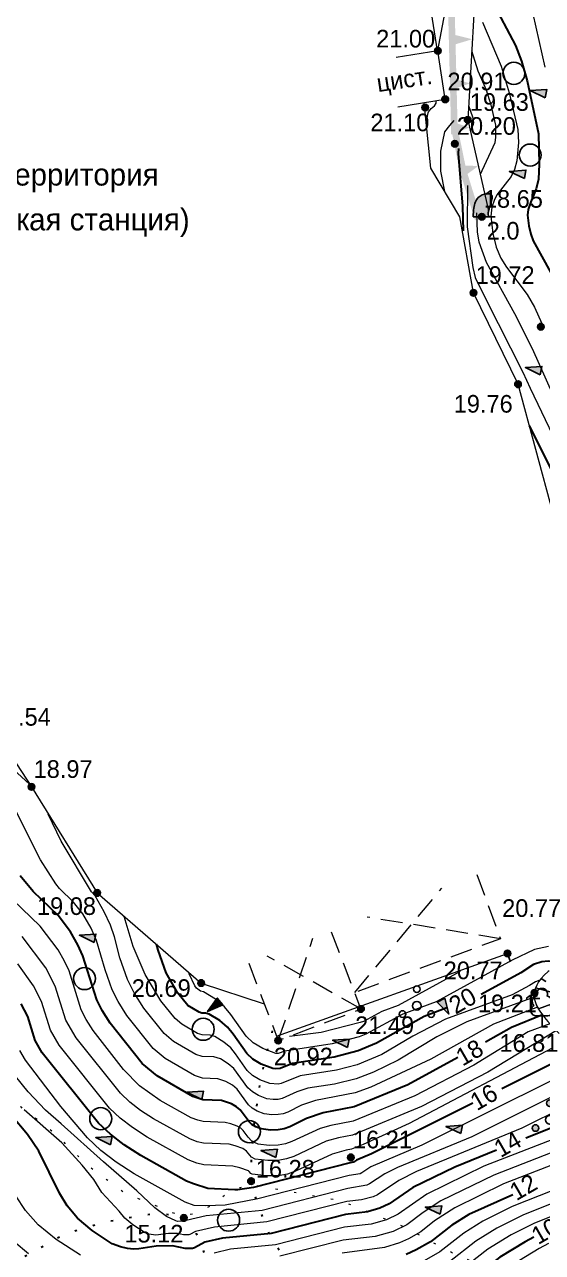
# Model space of a CAD drawing. Header units: feet. Extents: x 4395049 to 4395355, y 4911947 to 4912105.
# Drawn here: x 4395260.5 to 4395284, y 4911977.9 to 4912033.6 of the extents above; entities that cross this region are included whole.
import ezdxf
from ezdxf.enums import TextEntityAlignment as Align

# ---------------------------------------------------------------- set-up
doc = ezdxf.new("R2010")
doc.units = ezdxf.units.FT
doc.header["$MEASUREMENT"] = 0
for name, pattern in [('500_280_2_2_1', [1, 1, 0]), ('500_84_2_1', [1, 1, 0]), ('g5_02x1', [1.5, 1, -0.5]), ('g5_366', [0.85, 0.1, -0.75])]:
    doc.linetypes.add(name, pattern=pattern)
doc.layers.get('0').update_dxf_attribs({"color": 10, "linetype": 'CONTINUOUS', "lineweight": 0})
for name, color, linetype in [('06_Инженерно-технические сооружения', 7, 'CONTINUOUS'), ('10_Границы покрытий и угодий', 7, 'CONTINUOUS'), ('12_Рельеф', 7, 'CONTINUOUS'), ('13_Растительность', 7, 'CONTINUOUS'), ('14_Ограждения', 7, 'CONTINUOUS'), ('19_Горизонтали', 7, 'CONTINUOUS'), ('61_Отметки высоты поверхности', 7, 'CONTINUOUS')]:
    doc.layers.add(name, color=color, linetype=linetype)
doc.styles.add('LIKE11', font='bm431.shx')
doc.styles.add('LIKE17', font='d431.shx')
doc.styles.add('LIKE36', font='pragmai.shx')
doc.linetypes.add('g5_474_1a', pattern='A,1,-0.25,[28,GUGK_2005.shx,S=1,R=0,X=0,Y=0],-0.25,1', length=2.5)
doc.linetypes.add('g5_476_3', pattern='A,1.25,[30,GUGK_2005.shx,S=1,R=0,X=0,Y=0],2.5,[30,GUGK_2005.shx,S=1,R=180,X=0,Y=0],1.25', length=5)

# ---------------------------------------------------------------- blocks, each defined once
blk = doc.blocks.new('g5_475a')
at = {"color": 0}
blk.add_lwpolyline([(0, 0), (0, 0.4)], dxfattribs=at)
blk = doc.blocks.new('g5_394')
at = {"color": 92}
for centre, radius in [((0, 0.75), 0.15), ((0, 0), 0.2), ((-0.65, -0.375), 0.15), ((0.65, -0.375), 0.15)]:
    blk.add_circle(centre, radius, dxfattribs=at)
blk = doc.blocks.new('g5_388_1')
at = {"color": 92}
blk.add_lwpolyline([(0, 0.497), (0.257, 0.497, 0.798042), (0.365, 0.973, 0.636328), (0.231, 1.405, 0.533064), (0, 1.75, 0.533064), (-0.231, 1.405, 0.636328), (-0.365, 0.973, 0.798042), (-0.257, 0.497)], format="xyb", dxfattribs=at)
for points in [[(0, 0.497), (-0.257, 0.497)], [(0.25, 0), (0, 0), (0, 0.497)]]:
    blk.add_lwpolyline(points, dxfattribs=at)
blk = doc.blocks.new('g5_395_1')
h = blk.add_hatch(color=92)
h.paths.add_polyline_path([(0.15, 0.75, 1), (-0.15, 0.75, 1)])
h.paths.add_polyline_path([(-0.8, -0.375, 1), (-0.5, -0.375, 1)])
h.paths.add_polyline_path([(0.8, -0.375, 1), (0.5, -0.375, 1)])
at = {"color": 92}
for centre, radius in [((0, 0.75), 0.15), ((0, 0), 0.2), ((-0.65, -0.375), 0.15), ((0.65, -0.375), 0.15)]:
    blk.add_circle(centre, radius, dxfattribs=at)
blk = doc.blocks.new('g5_346')
blk.add_hatch(color=0).paths.add_polyline_path([(-0.375, 0), (-0.369, 0.104), (-0.361, 0.21), (-0.353, 0.299), (-0.341, 0.389), (-0.328, 0.465), (-0.313, 0.536), (-0.295, 0.599), (-0.276, 0.655), (-0.253, 0.71), (-0.224, 0.764), (-0.188, 0.818), (-0.144, 0.87), (-0.104, 0.907), (-0.06, 0.94), (-0.01, 0.971), (0.039, 0.993), (0.092, 1.013), (0.153, 1.029), (0.218, 1.041), (0.265, 1.046), (0.312, 1.046), (0.366, 1.041), (0.408, 1.029), (0.443, 1.011), (0.469, 0.986), (0.478, 0.971), (0.49, 0.941), (0.495, 0.904), (0.496, 0.872), (0.492, 0.833), (0.482, 0.774), (0.466, 0.712), (0.449, 0.654), (0.432, 0.601), (0.417, 0.553), (0.396, 0.489), (0.372, 0.417), (0.356, 0.362), (0.343, 0.318), (0.331, 0.269), (0.321, 0.221), (0.316, 0.188), (0.313, 0.153), (0.312, 0.121), (0.314, 0.093), (0.32, 0.067), (0.328, 0.047), (0.338, 0.029), (0.352, 0.015), (0.368, 0.004), (0.375, 0)])
at = {"color": 0}
for points in [[(-0.375, 0), (-0.369, 0.104), (-0.361, 0.21), (-0.353, 0.299), (-0.341, 0.389), (-0.328, 0.465), (-0.313, 0.536), (-0.295, 0.599), (-0.276, 0.655), (-0.253, 0.71), (-0.224, 0.764), (-0.188, 0.818), (-0.144, 0.87), (-0.104, 0.907), (-0.06, 0.94), (-0.01, 0.971), (0.039, 0.993), (0.092, 1.013), (0.153, 1.029), (0.218, 1.041), (0.265, 1.046), (0.312, 1.046), (0.366, 1.041), (0.408, 1.029), (0.443, 1.011), (0.469, 0.986), (0.478, 0.971), (0.49, 0.941), (0.495, 0.904), (0.496, 0.872), (0.492, 0.833), (0.482, 0.774), (0.466, 0.712), (0.449, 0.654), (0.432, 0.601), (0.417, 0.553), (0.396, 0.489), (0.372, 0.417), (0.356, 0.362), (0.343, 0.318), (0.331, 0.269), (0.321, 0.221), (0.316, 0.188), (0.313, 0.153), (0.312, 0.121), (0.314, 0.093), (0.32, 0.067), (0.328, 0.047), (0.338, 0.029), (0.352, 0.015), (0.368, 0.004), (0.375, 0)], [(-0.375, 0), (0.375, 0)], [(0.375, 0), (0.625, 0)]]:
    blk.add_lwpolyline(points, dxfattribs=at)
blk = doc.blocks.new('g5_368')
at = {"color": 92}
blk.add_circle((0, 0), 0.5, dxfattribs=at)
blk = doc.blocks.new('g5_348a')
blk.add_hatch(color=0).paths.add_polyline_path([(0.75, 0), (0.649, 0.375), (0, 0)])
at = {"color": 0}
blk.add_lwpolyline([(0.75, 0), (0.649, 0.375), (0, 0)], close=True, dxfattribs=at)
blk = doc.blocks.new('g5_330')
blk.add_hatch(color=0).paths.add_polyline_path([(-0.15, 0, 1), (0.15, 0, 1)])
at = {"color": 0}
blk.add_circle((0, 0), 0.15, dxfattribs=at)

msp = doc.modelspace()

# ---------------------------------------------------------------- linework, layer by layer
at = {"layer": '06_Инженерно-технические сооружения', "color": 7, "linetype": '500_280_2_2_1', "lineweight": 20, "ltscale": 0.5, "flags": 128}
msp.add_lwpolyline([(4395280.656, 4912040.808, 0.5, 0, 0), (4395282.072, 4912040.378, 0, 0, 0), (4395280.656, 4912040.808, 0.3, 0.3, 0), (4395280.476, 4912038.816, 0.5, 0, 0), (4395281.876, 4912038.69, 0, 0, 0), (4395280.476, 4912038.816, 0.3, 0.3, 0), (4395280.474, 4912038.794, 0.3, 0.3, 0), (4395279.842, 4912037.131, 0.3, 0.3, 0), (4395279.847, 4912036.933, 0.5, 0, 0), (4395281.089, 4912036.963, 0, 0, 0), (4395279.847, 4912036.933, 0.3, 0.3, 0), (4395279.896, 4912034.933, 0.5, 0, 0), (4395280.974, 4912034.96, 0, 0, 0), (4395279.896, 4912034.933, 0.3, 0.3, 0), (4395279.945, 4912032.934, 0.5, 0, 0), (4395280.86, 4912032.956, 0, 0, 0), (4395279.945, 4912032.934, 0.3, 0.3, 0), (4395279.995, 4912030.934, 0.5, 0, 0), (4395280.745, 4912030.953, 0, 0, 0), (4395279.995, 4912030.934, 0.3, 0.3, 0), (4395280.044, 4912028.935, 0.5, 0, 0), (4395280.73, 4912028.952, 0, 0, 0), (4395280.044, 4912028.935, 0.3, 0.3, 0), (4395280.045, 4912028.935, 0.3, 0.3, 0), (4395280.441, 4912026.993, 0.5, 0, 0), (4395281.131, 4912027.207, 0, 0, 0), (4395280.441, 4912026.993, 0.3, 0.3, 0), (4395281.035, 4912025.083, 0.5, 0, 0), (4395281.581, 4912025.253, 0, 0, 0), (4395281.035, 4912025.083, 0.3, 0.3, 0), (4395281.069, 4912024.973, 0.3, 0.3, 0)], format="xyseb", dxfattribs=at)
at = {"layer": '06_Инженерно-технические сооружения', "color": 7, "linetype": 'Continuous', "lineweight": 20, "flags": 128}
for points in [[(4395282.072, 4912040.378), (4395281.799, 4912038.028), (4395281.093, 4912037.022), (4395280.65, 4912029.3), (4395281.6, 4912025.173)], [(4395277.475, 4912029.894), (4395279.634, 4912030.231), (4395279.292, 4912032.427), (4395277.407, 4912032.133)]]:
    msp.add_lwpolyline(points, dxfattribs=at)
at = {"layer": '06_Инженерно-технические сооружения', "color": 7, "linetype": 'g5_02x1', "lineweight": 20, "flags": 128}
for points, elevation in [([(4395281.06, 4911995.073), (4395282.136, 4911992.159), (4395275.523, 4911989.72)], 21.86), ([(4395275.524, 4911989.72), (4395279.479, 4911994.458)], 21.86), ([(4395282.136, 4911992.159), (4395276.091, 4911993.138)], 22.423), ([(4395270.717, 4911991.046), (4395272.056, 4911987.541), (4395275.808, 4911988.974), (4395274.461, 4911992.503)], 20.925), ([(4395272.056, 4911987.541), (4395273.629, 4911992.179)], 20.925), ([(4395275.809, 4911988.974), (4395271.56, 4911991.374)], 21.487)]:
    msp.add_lwpolyline(points, dxfattribs=dict(at, elevation=elevation))
at = {"layer": '12_Рельеф', "color": 7, "linetype": 'g5_366', "lineweight": 20, "flags": 128}
msp.add_lwpolyline([(4395314.769, 4911999.877), (4395314.457, 4911999.602), (4395312.555, 4911997.658), (4395311.453, 4911996.729), (4395309.764, 4911995.605), (4395307.494, 4911995.169), (4395305.795, 4911995.203), (4395304.309, 4911995.341), (4395302.673, 4911995.212), (4395300.529, 4911994.447), (4395299.661, 4911992.563), (4395299.409, 4911991.089), (4395299.412, 4911989.728), (4395299.306, 4911988.182), (4395298.728, 4911986.155), (4395297.062, 4911983.985), (4395295.757, 4911982.545), (4395294.498, 4911981.415), (4395290.869, 4911978.409), (4395288.817, 4911976.822), (4395288.129, 4911976.454), (4395287.103, 4911976.063), (4395282.949, 4911976.705), (4395280.122, 4911977.815), (4395277.738, 4911979.099), (4395274.915, 4911980.265), (4395270.77, 4911981.02), (4395269.98, 4911980.739), (4395269.464, 4911980.411), (4395269.036, 4911980.077), (4395268.515, 4911979.776), (4395267.714, 4911979.547), (4395265.058, 4911980.639), (4395263.39, 4911981.89), (4395262.055, 4911983.211), (4395260.403, 4911984.514), (4395257.78, 4911985.711), (4395253.973, 4911985.537), (4395252.626, 4911985.244), (4395251.248, 4911984.55), (4395249.539, 4911983.256), (4395250.064, 4911981.326), (4395250.895, 4911979.52), (4395252.03, 4911977.84), (4395253.47, 4911976.285), (4395255.215, 4911974.855)], dxfattribs=at)
at = {"layer": '12_Рельеф', "color": 7, "linetype": '500_84_2_1', "lineweight": 20, "ltscale": 0.5, "flags": 128}
msp.add_lwpolyline([(4395287.563, 4911988.761), (4395287.644, 4911989.47), (4395287.672, 4911989.791), (4395287.687, 4911990.089), (4395287.687, 4911990.363), (4395287.671, 4911990.611), (4395287.637, 4911990.832), (4395287.613, 4911990.931), (4395287.585, 4911991.024), (4395287.552, 4911991.109), (4395287.514, 4911991.188), (4395287.471, 4911991.259), (4395287.423, 4911991.324), (4395287.371, 4911991.382), (4395287.314, 4911991.433), (4395287.252, 4911991.477), (4395287.186, 4911991.515), (4395287.115, 4911991.547), (4395287.041, 4911991.572), (4395286.963, 4911991.592), (4395286.883, 4911991.607), (4395286.714, 4911991.622), (4395286.539, 4911991.621), (4395286.361, 4911991.605), (4395286.182, 4911991.576), (4395286.004, 4911991.537), (4395285.828, 4911991.489), (4395285.656, 4911991.433), (4395285.323, 4911991.302), (4395285.018, 4911991.153), (4395284.744, 4911990.995), (4395284.503, 4911990.832), (4395284.296, 4911990.669), (4395284.123, 4911990.507), (4395283.981, 4911990.35), (4395283.869, 4911990.199), (4395283.784, 4911990.055), (4395283.724, 4911989.919), (4395283.702, 4911989.854), (4395283.686, 4911989.792), (4395283.675, 4911989.731), (4395283.665, 4911989.614), (4395283.67, 4911989.505), (4395283.686, 4911989.402), (4395283.711, 4911989.306), (4395283.742, 4911989.216), (4395283.778, 4911989.131), (4395283.86, 4911988.973), (4395283.948, 4911988.835), (4395284.128, 4911988.593), (4395284.282, 4911988.411), (4395284.799, 4911987.868)], dxfattribs=at)
at = {"layer": '12_Рельеф', "color": 7, "linetype": 'Continuous', "lineweight": 20, "ltscale": 0.5, "flags": 128}
msp.add_lwpolyline([(4395284.123, 4911990.507), (4395283.99, 4911990.36), (4395284.199, 4911990.224), (4395283.99, 4911990.36), (4395283.981, 4911990.35), (4395283.869, 4911990.199), (4395283.784, 4911990.055), (4395283.731, 4911989.935), (4395285.039, 4911989.574), (4395283.731, 4911989.935), (4395283.724, 4911989.919), (4395283.702, 4911989.854), (4395283.686, 4911989.792), (4395283.675, 4911989.731), (4395283.665, 4911989.614), (4395283.67, 4911989.505), (4395283.68, 4911989.444), (4395283.93, 4911989.453), (4395283.68, 4911989.444), (4395283.686, 4911989.402), (4395283.711, 4911989.306), (4395283.742, 4911989.216), (4395283.778, 4911989.131), (4395283.857, 4911988.98), (4395285.012, 4911989.404), (4395283.857, 4911988.98), (4395283.86, 4911988.973), (4395283.948, 4911988.835), (4395284.128, 4911988.593)], dxfattribs=at)
at = {"layer": '13_Растительность', "color": 92, "linetype": 'g5_366', "lineweight": 30, "elevation": 20.917, "flags": 128}
msp.add_lwpolyline([(4395271.786, 4911987.99), (4395271.436, 4911986.637), (4395271.164, 4911985.278), (4395270.971, 4911983.914), (4395270.856, 4911982.545), (4395270.801, 4911981.51), (4395270.82, 4911981.169), (4395271.091, 4911980.145), (4395271.633, 4911978.808), (4395272.606, 4911977.219), (4395273.53, 4911975.878), (4395273.959, 4911974.964), (4395274.197, 4911974.261), (4395274.495, 4911972.861), (4395274.494, 4911972.434), (4395274.4, 4911971.841), (4395274.213, 4911971.647), (4395274.059, 4911971.534), (4395273.485, 4911971.251), (4395272.762, 4911970.911), (4395272.076, 4911970.78), (4395271.271, 4911970.818), (4395270.631, 4911970.852), (4395270.443, 4911970.89), (4395270.19, 4911970.984), (4395269.843, 4911971.392), (4395269.635, 4911971.711), (4395269.178, 4911972.892), (4395269.021, 4911973.814), (4395268.975, 4911974.504), (4395269.037, 4911976.014), (4395268.908, 4911977.223), (4395268.817, 4911977.613), (4395268.353, 4911978.795), (4395268.138, 4911979.107), (4395267.772, 4911979.496), (4395266.961, 4911979.658), (4395266.373, 4911979.679), (4395264.427, 4911979.346), (4395263.096, 4911978.992), (4395262.147, 4911978.634), (4395260.391, 4911977.65), (4395259.076, 4911976.809), (4395258.05, 4911976.231), (4395254.867, 4911974.897), (4395249.22, 4911973.312), (4395247.333, 4911972.891), (4395241.967, 4911972.03), (4395240.317, 4911971.944), (4395238.566, 4911971.943), (4395237.991, 4911971.988), (4395236.399, 4911972.377), (4395235.249, 4911972.746), (4395234.3, 4911973.13), (4395232.835, 4911973.868), (4395231.823, 4911974.521), (4395231.077, 4911975.302), (4395230.587, 4911975.931), (4395229.884, 4911977.092), (4395229.341, 4911978.15), (4395228.586, 4911979.253), (4395227.868, 4911980.061), (4395227.246, 4911980.546), (4395226.382, 4911980.829), (4395225.754, 4911980.981), (4395223.636, 4911981.174), (4395222.065, 4911981.064), (4395220.916, 4911980.899), (4395218.524, 4911980.404), (4395217.011, 4911980.313), (4395215.899, 4911980.373), (4395213.816, 4911980.765), (4395213.234, 4911981.015), (4395212.48, 4911981.488), (4395212.304, 4911981.907), (4395212.225, 4911982.22), (4395212.201, 4911983.301), (4395212.325, 4911984.076), (4395212.475, 4911984.636), (4395212.95, 4911985.816), (4395213.219, 4911986.825), (4395213.271, 4911987.165), (4395213.276, 4911988.244), (4395213.217, 4911988.565), (4395213.086, 4911989.004), (4395212.792, 4911989.335), (4395212.555, 4911989.543), (4395211.675, 4911990.107), (4395210.554, 4911990.721), (4395209.469, 4911991.054), (4395207.155, 4911991.581), (4395206.383, 4911991.708), (4395202.183, 4911991.82), (4395200.677, 4911991.694), (4395198.966, 4911991.355), (4395197.17, 4911990.942), (4395196.599, 4911990.738), (4395195.426, 4911989.99), (4395193.982, 4911988.763), (4395192.424, 4911986.875), (4395191.169, 4911985.127), (4395190.229, 4911984.183), (4395189.464, 4911983.572), (4395187.861, 4911982.577), (4395187.33, 4911982.395), (4395186.552, 4911982.265), (4395185.771, 4911982.687), (4395185.274, 4911983.077), (4395183.928, 4911984.718), (4395183.129, 4911985.969), (4395182.635, 4911986.946), (4395181.92, 4911989.007), (4395181.443, 4911990.629), (4395180.996, 4911991.824), (4395179.987, 4911993.704), (4395179.129, 4911995.021), (4395176.361, 4911998.112), (4395175.303, 4911999.165), (4395173.911, 4912000.115), (4395172.72, 4912000.803), (4395172.335, 4912000.963), (4395171.774, 4912001.131), (4395171.158, 4912001.089), (4395170.725, 4912001.019), (4395169.346, 4912000.577), (4395167.748, 4911999.776), (4395166.439, 4911998.831), (4395164.881, 4911997.842), (4395163.552, 4911997.242), (4395162.534, 4911996.91), (4395160.467, 4911996.652), (4395157.632, 4911996.574), (4395155.867, 4911996.649), (4395153.859, 4911996.983), (4395151.758, 4911997.433), (4395151.085, 4911997.652), (4395149.781, 4911998.391), (4395148.112, 4911999.568), (4395147.402, 4912000.113), (4395143.311, 4912003.95), (4395142.164, 4912005.219), (4395140.638, 4912007.081), (4395139.946, 4912008.767), (4395139.28, 4912010.814), (4395138.676, 4912012.08), (4395137.923, 4912013.072), (4395136.684, 4912014.059), (4395135.742, 4912014.64), (4395134.304, 4912015.345), (4395132.478, 4912016.377), (4395131.46, 4912016.766), (4395130.007, 4912016.781), (4395129.319, 4912016.925), (4395127.956, 4912017.398), (4395126.755, 4912017.947), (4395125.411, 4912019.24), (4395124.115, 4912020.416), (4395122.864, 4912021.239), (4395120.604, 4912022.483), (4395119.592, 4912023.625), (4395119.237, 4912024.35), (4395116.664, 4912026.701), (4395116.363, 4912026.931), (4395115.364, 4912028.426), (4395114.457, 4912029.978), (4395113.643, 4912031.585), (4395112.922, 4912033.249), (4395112.293, 4912034.969)], dxfattribs=at)
at = {"layer": '14_Ограждения', "color": 7, "linetype": 'g5_474_1a', "lineweight": 20, "flags": 128}
for points in [[(4395279.277, 4912032.425), (4395278.915, 4912034.747)], [(4395280.91, 4912021.451), (4395280.287, 4912024.905), (4395278.973, 4912027.105), (4395278.671, 4912030.08)], [(4395271.98, 4911987.738), (4395282.454, 4911991.492)]]:
    msp.add_lwpolyline(points, dxfattribs=at)
at = {"layer": '14_Ограждения', "color": 7, "linetype": 'g5_476_3', "lineweight": 20, "flags": 128}
for points in [[(4395289.502, 4911997.385), (4395287.374, 4912002.062), (4395284.675, 4912009.786), (4395284.546, 4912011.39), (4395282.934, 4912017.306), (4395280.91, 4912021.451)], [(4395253.346, 4912011.238), (4395254.871, 4912011.628), (4395259.291, 4912001.441), (4395260.858, 4911999.046), (4395263.841, 4911994.236), (4395268.563, 4911990.152), (4395271.42, 4911989.206)]]:
    msp.add_lwpolyline(points, dxfattribs=at)
at = {"layer": '19_Горизонтали', "color": 32, "linetype": 'Continuous', "lineweight": 20, "flags": 128}
for points, elevation in [([(4395279.309, 4912032.317), (4395279.309, 4912032.317), (4395279.296, 4912032.423), (4395279.294, 4912032.443), (4395279.62, 4912034.122), (4395279.883, 4912035.476)], 21), ([(4395283.339, 4912035.33), (4395284.156, 4912031.693)], 17.5), ([(4395281.322, 4912033.736), (4395282.168, 4912031.74), (4395282.525, 4912030.524), (4395282.92, 4912028.86), (4395282.95, 4912028.275), (4395282.875, 4912027.441), (4395282.767, 4912027.042), (4395282.628, 4912026.735), (4395281.978, 4912025.895), (4395281.848, 4912025.65), (4395281.753, 4912025.338), (4395281.704, 4912024.932), (4395281.79, 4912024.14), (4395281.944, 4912023.523), (4395282.154, 4912023.033), (4395282.41, 4912022.623), (4395283.35, 4912021.382), (4395283.686, 4912020.805), (4395284.016, 4912020.064), (4395284.08, 4912019.833)], 18.5), ([(4395280.83, 4912032.449), (4395280.83, 4912032.449), (4395281.117, 4912031.526), (4395281.495, 4912030.659), (4395281.694, 4912029.982), (4395281.914, 4912029.055), (4395281.918, 4912028.521), (4395281.889, 4912028.264), (4395281.596, 4912027.637), (4395281.295, 4912026.992), (4395281.219, 4912026.828)], 19), ([(4395278.764, 4912029.178), (4395278.853, 4912029.619), (4395278.876, 4912029.67), (4395278.995, 4912029.818), (4395279.143, 4912029.94), (4395279.214, 4912030.057), (4395279.218, 4912030.166)], 21), ([(4395280.687, 4912029.945), (4395280.687, 4912029.945), (4395280.864, 4912029.44), (4395280.912, 4912029.183), (4395280.904, 4912029.088), (4395280.766, 4912028.794)], 19.5), ([(4395279.608, 4912026.047), (4395279.435, 4912026.978), (4395279.439, 4912027.88), (4395279.62, 4912028.756), (4395279.839, 4912029.04), (4395280.036, 4912029.267)], 20.5), ([(4395280.647, 4912026.33), (4395280.627, 4912024.445), (4395280.88, 4912022.607), (4395280.987, 4912022.154), (4395281.476, 4912021.167), (4395283.153, 4912017.858), (4395283.478, 4912017.134), (4395285.192, 4912013.556)], 19.5), ([(4395281.055, 4912025.089), (4395281.078, 4912024.2), (4395281.163, 4912023.767), (4395281.483, 4912022.844), (4395282.774, 4912020.518), (4395283.579, 4912018.93), (4395284.534, 4912016.799)], 19), ([(4395260.776, 4911999.163), (4395258.543, 4912001.201)], 19), ([(4395283.819, 4911989.052), (4395281.819, 4911988.288), (4395278.982, 4911986.7), (4395276.252, 4911985.434), (4395275.548, 4911985.167), (4395273.748, 4911984.818), (4395273.116, 4911984.611), (4395272.488, 4911984.296), (4395272.284, 4911984.223), (4395272.05, 4911984.181), (4395271.766, 4911984.176), (4395271.411, 4911984.218), (4395271.098, 4911984.336), (4395270.87, 4911984.473), (4395270.704, 4911984.627), (4395270.184, 4911985.334), (4395269.973, 4911985.515), (4395269.684, 4911985.692), (4395269.311, 4911985.809), (4395268.623, 4911985.834), (4395268.252, 4911985.954), (4395266.929, 4911986.722), (4395266.382, 4911987.184), (4395265.192, 4911988.674), (4395264.792, 4911989.308), (4395264.517, 4911989.846), (4395264.206, 4911990.747), (4395263.813, 4911992.083), (4395263.561, 4911992.636), (4395263.192, 4911993.29), (4395262.768, 4911993.819), (4395262.134, 4911994.438), (4395261.966, 4911994.654), (4395261.272, 4911995.743), (4395260.018, 4911998.228)], 18.5), ([(4395283.67, 4911989.509), (4395280.61, 4911988.392), (4395279.243, 4911987.713), (4395277.499, 4911986.649), (4395276.378, 4911986.11), (4395275.592, 4911985.804), (4395274.6, 4911985.563), (4395273.399, 4911985.38), (4395272.897, 4911985.215), (4395272.237, 4911984.907), (4395272.051, 4911984.874), (4395271.826, 4911984.87), (4395271.544, 4911984.903), (4395271.161, 4911985.047), (4395270.881, 4911985.216), (4395270.677, 4911985.404), (4395270.041, 4911986.27), (4395269.783, 4911986.492), (4395269.428, 4911986.708), (4395269.14, 4911986.798), (4395268.609, 4911986.818), (4395268.322, 4911986.911), (4395267.302, 4911987.503), (4395266.879, 4911987.86), (4395265.96, 4911989.011), (4395265.518, 4911989.71), (4395265.215, 4911990.304), (4395264.872, 4911991.299), (4395264.623, 4911992.244), (4395264.438, 4911992.774), (4395264.16, 4911993.385), (4395263.752, 4911994.107), (4395263.586, 4911994.293), (4395262.202, 4911996.592), (4395261.623, 4911997.812)], 19), ([(4395284.382, 4911988.307), (4395283.399, 4911987.935), (4395280.926, 4911986.425), (4395278.245, 4911985.042), (4395275.461, 4911983.892), (4395274.446, 4911983.696), (4395273.95, 4911983.557), (4395272.666, 4911982.958), (4395272.378, 4911982.855), (4395272.048, 4911982.795), (4395271.646, 4911982.788), (4395271.145, 4911982.848), (4395270.973, 4911982.912), (4395270.847, 4911982.988), (4395270.685, 4911983.164), (4395270.47, 4911983.462), (4395270.354, 4911983.562), (4395270.194, 4911983.659), (4395269.899, 4911983.77), (4395269.651, 4911983.829), (4395268.651, 4911983.866), (4395268.404, 4911983.927), (4395268.11, 4911984.041), (4395266.693, 4911984.828), (4395265.762, 4911985.483), (4395265.027, 4911986.229), (4395263.656, 4911988), (4395263.339, 4911988.502), (4395263.121, 4911988.928), (4395262.563, 4911990.701), (4395262.364, 4911991.139), (4395262.071, 4911991.657), (4395261.259, 4911992.734), (4395259.585, 4911994.335)], 17.5), ([(4395283.926, 4911990.276), (4395283.732, 4911990.198), (4395283.449, 4911990.042), (4395282.665, 4911989.612), (4395279.645, 4911988.509), (4395278.161, 4911987.736), (4395276.759, 4911986.908), (4395275.635, 4911986.441), (4395274.695, 4911986.192), (4395273.05, 4911985.941), (4395272.19, 4911985.592), (4395272.052, 4911985.566), (4395271.677, 4911985.588), (4395271.223, 4911985.759), (4395270.893, 4911985.958), (4395270.651, 4911986.181), (4395270.122, 4911986.94), (4395269.898, 4911987.206), (4395269.592, 4911987.469), (4395269.173, 4911987.725), (4395268.97, 4911987.788), (4395268.596, 4911987.802), (4395268.393, 4911987.868), (4395267.674, 4911988.285), (4395267.376, 4911988.537), (4395266.728, 4911989.348), (4395266.02, 4911990.535), (4395265.468, 4911991.81), (4395265.072, 4911993.171)], 19.5), ([(4395284.675, 4911987.998), (4395281.568, 4911986.105), (4395278.55, 4911984.549), (4395275.417, 4911983.255), (4395274.795, 4911983.134), (4395274.227, 4911982.975), (4395272.755, 4911982.289), (4395272.425, 4911982.171), (4395272.047, 4911982.102), (4395271.586, 4911982.095), (4395271.012, 4911982.162), (4395270.836, 4911982.246), (4395270.613, 4911982.526), (4395270.45, 4911982.642), (4395270.108, 4911982.771), (4395269.822, 4911982.839), (4395268.664, 4911982.883), (4395268.379, 4911982.953), (4395268.039, 4911983.084), (4395266.4, 4911983.994), (4395265.812, 4911984.376), (4395265.324, 4911984.752), (4395264.891, 4911985.154), (4395262.888, 4911987.663), (4395262.423, 4911988.47), (4395261.938, 4911990.01), (4395261.511, 4911990.841), (4395260.442, 4911992.258)], 17), ([(4395284.323, 4911991.812), (4395283.683, 4911991.668), (4395282.663, 4911991.187), (4395279.215, 4911989.291), (4395277.714, 4911988.743), (4395276.035, 4911987.837), (4395275.723, 4911987.716), (4395274.497, 4911987.391), (4395272.352, 4911987.064), (4395272.055, 4911986.952), (4395271.943, 4911986.959), (4395271.349, 4911987.182), (4395270.915, 4911987.443), (4395270.599, 4911987.735), (4395269.906, 4911988.73), (4395269.612, 4911989.078), (4395269.212, 4911989.423), (4395268.662, 4911989.758), (4395268.535, 4911989.781), (4395268.348, 4911989.914), (4395268.265, 4911990.021), (4395268.014, 4911990.568), (4395267.995, 4911990.643)], 20.5), ([(4395284.478, 4911987.199), (4395277.99, 4911983.785), (4395275.909, 4911982.821), (4395275.373, 4911982.617), (4395275.144, 4911982.573), (4395274.504, 4911982.394), (4395272.844, 4911981.62), (4395272.472, 4911981.487), (4395272.045, 4911981.409), (4395271.526, 4911981.401), (4395270.879, 4911981.477), (4395270.808, 4911981.519), (4395270.734, 4911981.608), (4395270.705, 4911981.626), (4395270.317, 4911981.772), (4395269.992, 4911981.849), (4395268.678, 4911981.899), (4395268.354, 4911981.978), (4395267.968, 4911982.128), (4395266.107, 4911983.161), (4395265.44, 4911983.594), (4395264.885, 4911984.021), (4395264.394, 4911984.478), (4395262.119, 4911987.326), (4395261.725, 4911988.011), (4395261.313, 4911989.319), (4395260.95, 4911990.024), (4395260.245, 4911991.019)], 16.5), ([(4395280.302, 4911990.677), (4395277.489, 4911989.13), (4395276.749, 4911988.86), (4395275.92, 4911988.413), (4395275.767, 4911988.354), (4395274.01, 4911987.91), (4395272.559, 4911987.733)], 21), ([(4395284.554, 4911985.781), (4395278.564, 4911982.792), (4395276.249, 4911981.809), (4395275.848, 4911981.539), (4395275.77, 4911981.504), (4395275.272, 4911981.416), (4395271.13, 4911980.361), (4395269.649, 4911980.073), (4395268.767, 4911980.042), (4395268.24, 4911980.068), (4395267.826, 4911980.214), (4395265.521, 4911981.494), (4395264.696, 4911982.031), (4395264.008, 4911982.56), (4395263.401, 4911983.125), (4395262.187, 4911984.545), (4395260.583, 4911986.652), (4395260.329, 4911987.093)], 15.5), ([(4395299.069, 4911986.191), (4395298.959, 4911986.036), (4395298.882, 4911985.988), (4395298.663, 4911985.952), (4395298.272, 4911986.039), (4395293.858, 4911986.65), (4395293.076, 4911986.696), (4395292.432, 4911986.713), (4395292.062, 4911986.645), (4395290.515, 4911986.127), (4395289.491, 4911985.632), (4395287.442, 4911984.377), (4395286.643, 4911983.947), (4395286.164, 4911983.69), (4395285.944, 4911983.614), (4395281.38, 4911981.84), (4395278.796, 4911980.576), (4395277.49, 4911979.666), (4395276.965, 4911979.41), (4395276.277, 4911979.221), (4395275.059, 4911979.074), (4395271.93, 4911978.277), (4395269.888, 4911978.074), (4395269.152, 4911977.902)], 13.5), ([(4395284.771, 4911985.143), (4395280.836, 4911983.179), (4395277.46, 4911981.787), (4395276.886, 4911981.501), (4395276.201, 4911981.04), (4395276.069, 4911980.981), (4395275.219, 4911980.83), (4395271.33, 4911979.84), (4395268.792, 4911979.588), (4395267.878, 4911979.374), (4395267.816, 4911979.343), (4395267.716, 4911979.356), (4395267.49, 4911979.342), (4395267.413, 4911979.367), (4395266.985, 4911979.568), (4395266.461, 4911979.958), (4395265.643, 4911980.729), (4395264.12, 4911982.041), (4395262.203, 4911983.763), (4395261.492, 4911984.391), (4395260.708, 4911985.217), (4395259.815, 4911986.315)], 15), ([(4395285.056, 4911984.538), (4395283.108, 4911983.566), (4395278.334, 4911981.598), (4395277.522, 4911981.193), (4395276.554, 4911980.541), (4395276.368, 4911980.457), (4395275.827, 4911980.324), (4395275.165, 4911980.245), (4395271.53, 4911979.319), (4395269.157, 4911979.083), (4395268.303, 4911978.883), (4395268.042, 4911978.743), (4395267.992, 4911978.731), (4395267.762, 4911978.737), (4395267.49, 4911978.795), (4395267.072, 4911978.789), (4395266.503, 4911978.71), (4395266.179, 4911978.767), (4395265.969, 4911978.848), (4395265.46, 4911979.178), (4395265.094, 4911979.493), (4395264.833, 4911979.803), (4395264.05, 4911980.658), (4395263.687, 4911981.24), (4395263.153, 4911981.898), (4395262.237, 4911982.9), (4395260.526, 4911984.397)], 14.5), ([(4395286.061, 4911983.085), (4395281.829, 4911981.44), (4395279.433, 4911980.268), (4395278.631, 4911979.749), (4395277.886, 4911979.19), (4395277.263, 4911978.887), (4395276.448, 4911978.662), (4395275.005, 4911978.488), (4395272.13, 4911977.756)], 13), ([(4395286.178, 4911982.556), (4395282.277, 4911981.04), (4395280.069, 4911979.96), (4395279.143, 4911979.36), (4395278.531, 4911978.874), (4395277.966, 4911978.545), (4395277.562, 4911978.364), (4395276.88, 4911978.154), (4395274.952, 4911977.903)], 12.5), ([(4395286.412, 4911981.498), (4395282.674, 4911980.009), (4395281.343, 4911979.344), (4395280.472, 4911978.811), (4395279.39, 4911977.965), (4395278.673, 4911977.547)], 11.5), ([(4395286.529, 4911980.969), (4395283.175, 4911979.633), (4395281.98, 4911979.036), (4395281.016, 4911978.446), (4395279.819, 4911977.511)], 11), ([(4395263.079, 4911977.811), (4395261.975, 4911978.517), (4395261.169, 4911979.184), (4395260.585, 4911979.835), (4395260.151, 4911980.494)], 13.5), ([(4395286.646, 4911980.44), (4395283.675, 4911979.256), (4395282.616, 4911978.728), (4395281.56, 4911978.082), (4395280.249, 4911977.056)], 10.5), ([(4395260.73, 4911977.871), (4395260.069, 4911978.417)], 13), ([(4395284.323, 4911978.332), (4395283.89, 4911978.112), (4395282.649, 4911977.352)], 9.5)]:
    msp.add_lwpolyline(points, dxfattribs=dict(at, elevation=elevation))
at = {"layer": '19_Горизонтали', "color": 32, "linetype": 'Continuous', "lineweight": 30, "flags": 128}
for points, elevation in [([(4395281.748, 4912034.702), (4395282.822, 4912032.666), (4395283.099, 4912031.96), (4395283.355, 4912031.066), (4395283.865, 4912028.671), (4395283.898, 4912027.286), (4395283.86, 4912026.617), (4395283.759, 4912026.166), (4395283.509, 4912025.583), (4395283.389, 4912025.229), (4395283.369, 4912024.978), (4395283.429, 4912024.495), (4395283.516, 4912024.115), (4395283.626, 4912023.809), (4395284.406, 4912022.396)], 18), ([(4395280.235, 4912028.004), (4395280.222, 4912027.781), (4395280.417, 4912025.378), (4395280.441, 4912024.271)], 20), ([(4395283.445, 4912015.429), (4395285.245, 4912011.844), (4395285.888, 4912010.911), (4395286.707, 4912009.927), (4395286.935, 4912009.518), (4395287.044, 4912009.134), (4395287.128, 4912008.666), (4395287.927, 4912006.132), (4395288.342, 4912005.322), (4395289.092, 4912004.257), (4395289.512, 4912003.855), (4395290.402, 4912003.367), (4395290.857, 4912002.999), (4395291.249, 4912002.534), (4395291.505, 4912002.086), (4395291.857, 4912001.244), (4395292.603, 4911999.044), (4395292.872, 4911997.708), (4395292.874, 4911997.64), (4395292.85, 4911997.523)], 20), ([(4395280.196, 4911986.778), (4395277.939, 4911985.535), (4395275.504, 4911984.529), (4395274.097, 4911984.257), (4395273.334, 4911984.007), (4395272.577, 4911983.627), (4395272.331, 4911983.539), (4395272.049, 4911983.488), (4395271.706, 4911983.482), (4395271.278, 4911983.533), (4395271.036, 4911983.624), (4395270.859, 4911983.731), (4395270.73, 4911983.85), (4395270.327, 4911984.398), (4395270.163, 4911984.539), (4395269.939, 4911984.675), (4395269.481, 4911984.819), (4395268.637, 4911984.85), (4395268.181, 4911984.998), (4395266.557, 4911985.94), (4395265.885, 4911986.507), (4395264.424, 4911988.337), (4395264.065, 4911988.905), (4395263.819, 4911989.387), (4395263.188, 4911991.392), (4395262.963, 4911991.888), (4395262.632, 4911992.474), (4395262.077, 4911993.209), (4395260.933, 4911994.303), (4395260.346, 4911995.016)], 18), ([(4395279.704, 4911989.022), (4395278.68, 4911988.626), (4395276.52, 4911987.428), (4395275.679, 4911987.079), (4395274.596, 4911986.792), (4395272.701, 4911986.503), (4395272.143, 4911986.276), (4395271.945, 4911986.258), (4395271.81, 4911986.274), (4395271.286, 4911986.47), (4395270.904, 4911986.701), (4395270.625, 4911986.958), (4395270.014, 4911987.835), (4395269.755, 4911988.142), (4395269.402, 4911988.446), (4395268.917, 4911988.741), (4395268.753, 4911988.783), (4395268.582, 4911988.786), (4395268.464, 4911988.824), (4395267.954, 4911989.138), (4395267.497, 4911989.684), (4395266.968, 4911990.616), (4395266.6, 4911991.638), (4395266.534, 4911991.907)], 20), ([(4395284.874, 4911991.07), (4395284.301, 4911991.142), (4395284.02, 4911991.119), (4395283.642, 4911990.987), (4395283.056, 4911990.615), (4395281.261, 4911989.628)], 20), ([(4395280.88, 4911984.695), (4395276.292, 4911982.406), (4395275.612, 4911982.117), (4395275.472, 4911982.027), (4395275.325, 4911982.001), (4395270.93, 4911980.882), (4395270.217, 4911980.77), (4395270.091, 4911980.769), (4395268.863, 4911980.83), (4395268.203, 4911981.038), (4395267.897, 4911981.171), (4395265.814, 4911982.327), (4395265.068, 4911982.813), (4395264.447, 4911983.29), (4395263.898, 4911983.801), (4395261.351, 4911986.989), (4395261.027, 4911987.552), (4395260.688, 4911988.627), (4395260.39, 4911989.208)], 16), ([(4395284.038, 4911988.714), (4395282.636, 4911988.127), (4395281.465, 4911987.476)], 18), ([(4395284.444, 4911986.473), (4395282.199, 4911985.353)], 16), ([(4395281.956, 4911982.57), (4395280.066, 4911981.807), (4395278.159, 4911980.884), (4395277.094, 4911980.142), (4395276.666, 4911979.934), (4395276.105, 4911979.779), (4395275.112, 4911979.659), (4395271.73, 4911978.798), (4395269.522, 4911978.579), (4395268.728, 4911978.392), (4395268.258, 4911978.14), (4395268.168, 4911978.118), (4395267.834, 4911978.113), (4395267.263, 4911978.234), (4395266.511, 4911978.224), (4395265.732, 4911978.094), (4395265.487, 4911978.08), (4395265.217, 4911978.105), (4395264.903, 4911978.183), (4395264.524, 4911978.329), (4395263.608, 4911978.923), (4395262.948, 4911979.491), (4395262.479, 4911980.049), (4395262.133, 4911980.614), (4395261.187, 4911982.52), (4395260.682, 4911983.282), (4395259.973, 4911984.134)], 14), ([(4395285.38, 4911983.953), (4395283.291, 4911983.109)], 14), ([(4395282.699, 4911980.55), (4395280.706, 4911979.652), (4395279.927, 4911979.176), (4395278.961, 4911978.42), (4395278.32, 4911978.046), (4395277.86, 4911977.84)], 12), ([(4395283.653, 4911978.619), (4395283.253, 4911978.42), (4395282.104, 4911977.717), (4395280.678, 4911976.602), (4395279.732, 4911976.051), (4395279.055, 4911975.747), (4395277.913, 4911975.397), (4395275.338, 4911975.097), (4395274.685, 4911974.975), (4395273.329, 4911974.63), (4395272.301, 4911974.513), (4395272.126, 4911974.467), (4395271.42, 4911974.165), (4395270.556, 4911973.567), (4395270.304, 4911973.436), (4395269.986, 4911973.318), (4395269.577, 4911973.216), (4395268.961, 4911973.157), (4395268.463, 4911973.153), (4395268.051, 4911973.193), (4395266.071, 4911973.671), (4395265.452, 4911973.745), (4395259.739, 4911973.944)], 10)]:
    msp.add_lwpolyline(points, dxfattribs=dict(at, elevation=elevation))

# ---------------------------------------------------------------- block references
at = {"layer": '12_Рельеф', "color": 7, "lineweight": 20}
for p, rotation in [((4395283.487, 4912030.624), 334.2798211696657), ((4395282.546, 4912026.965), 334.2798211696657), ((4395283.27, 4912018.064), 334.2798211696657), ((4395263.033, 4911992.315), 334.2798211696657), ((4395268.853, 4911988.857), 24.27982116966568), ((4395279.793, 4911988.743), 104.2798211696657), ((4395274.518, 4911987.555), 334.2798211696657), ((4395267.912, 4911985.198), 334.2798211696657), ((4395279.664, 4911983.649), 334.2798211696657), ((4395263.774, 4911983.14), 334.2798211696657), ((4395271.27, 4911982.559), 334.2798211696657), ((4395278.723, 4911979.99), 334.2798211696657)]:
    msp.add_blockref('g5_348a', p, dxfattribs=dict(at, rotation=rotation))
at = {"layer": '12_Рельеф', "color": 7, "linetype": 'Continuous', "lineweight": 20}
msp.add_blockref('g5_346', (4395281.269, 4912024.904, 34.993), dxfattribs=at)
at = {"layer": '13_Растительность', "color": 7, "linetype": 'Continuous', "lineweight": 20}
for p in [(4395282.745, 4912031.41), (4395283.485, 4912027.705), (4395263.265, 4911990.355), (4395268.65, 4911988.055), (4395264, 4911984), (4395270.745, 4911983.41), (4395269.801, 4911979.395)]:
    msp.add_blockref('g5_368', p, dxfattribs=at)
at = {"layer": '13_Растительность', "color": 92, "linetype": 'Continuous', "lineweight": 20}
for name, p in [('g5_394', (4395278.344, 4911989.12, 20.859)), ('g5_388_1', (4395284.022, 4911988.16, 17.735)), ('g5_395_1', (4395284.376, 4911983.95, 18.804))]:
    msp.add_blockref(name, p, dxfattribs=at)
at = {"layer": '14_Ограждения', "color": 7, "linetype": 'Continuous', "lineweight": 20, "rotation": 201}
msp.add_blockref('g5_475a', (4395282.454, 4911991.492), dxfattribs=at)
at = {"layer": '61_Отметки высоты поверхности', "color": 7, "linetype": 'Continuous', "lineweight": 20}
for p in [(4395279.291, 4912032.435, 21.005), (4395279.634, 4912030.231, 20.913), (4395278.725, 4912029.856, 21.102), (4395280.65, 4912029.3, 19.629), (4395280.062, 4912028.214, 20.204), (4395281.287, 4912024.905, 18.647), (4395280.91, 4912021.451, 19.718), (4395283.972, 4912019.919, 18.539), (4395282.934, 4912017.306, 19.757), (4395260.858, 4911999.046, 18.973), (4395263.841, 4911994.236, 19.079), (4395282.454, 4911991.492, 20.767), (4395268.563, 4911990.152, 20.694), (4395283.679, 4911989.706, 19.206), (4395275.809, 4911988.974, 21.487), (4395272.056, 4911987.541, 20.925), (4395275.348, 4911982.245, 16.208), (4395270.82, 4911981.169, 16.275), (4395267.772, 4911979.496, 15.124)]:
    msp.add_blockref('g5_330', p, dxfattribs=at)

# ---------------------------------------------------------------- texts
at = {"layer": '06_Инженерно-технические сооружения', "color": 7, "linetype": 'Continuous', "lineweight": 5, "style": 'LIKE11'}
msp.add_text('цист.', height=0.8, rotation=8.6649, dxfattribs=at).set_placement((4395276.583, 4912030.557))
at = {"layer": '10_Границы покрытий и угодий', "color": 7, "linetype": 'Continuous', "lineweight": 5, "style": 'LIKE11'}
for s, p in [('Закрытая территория', (4395253.17, 4912026.32)), ('(биологическая станция)', (4395252.597, 4912024.286))]:
    msp.add_text(s, height=1, dxfattribs=at).set_placement(p)
at = {"layer": '12_Рельеф', "color": 7, "lineweight": 5, "style": 'LIKE11'}
msp.add_text('2.0', height=0.8, dxfattribs=at).set_placement((4395281.514, 4912024.269, 34.993), align=Align.MIDDLE_LEFT)
at = {"layer": '19_Горизонтали', "color": 32, "linetype": 'Continuous', "lineweight": 5, "style": 'LIKE36'}
for s, p in [('20', (4395280.102, 4911988.71, 20)), ('18', (4395280.416, 4911986.357, 18)), ('16', (4395281.066, 4911984.334, 16)), ('14', (4395282.144, 4911982.206, 14)), ('12', (4395282.858, 4911980.253, 12)), ('10', (4395283.846, 4911978.262, 10))]:
    msp.add_text(s, height=0.8, rotation=30, dxfattribs=at).set_placement(p)
at = {"layer": '61_Отметки высоты поверхности', "color": 7, "lineweight": 5, "style": 'LIKE17'}
for s, p in [('21.00', (4395276.498, 4912032.982, 21.005)), ('20.91', (4395279.732, 4912031.04, 20.913)), ('19.63', (4395280.748, 4912030.11, 19.629)), ('21.10', (4395276.234, 4912029.182, 21.102)), ('20.20', (4395280.16, 4912029.023, 20.204)), ('18.65', (4395281.385, 4912025.714, 18.647)), ('19.72', (4395281.008, 4912022.26, 19.718)), ('19.76', (4395280.016, 4912016.422, 19.757)), ('19.54', (4395259.059, 4912002.224, 19.541)), ('18.97', (4395260.956, 4911999.856, 18.973)), ('19.08', (4395261.108, 4911993.639, 19.079)), ('20.77', (4395282.214, 4911993.551, 20.771)), ('20.77', (4395279.56, 4911990.726, 20.767)), ('20.69', (4395265.409, 4911989.921, 20.694)), ('19.21', (4395281.115, 4911989.226, 19.206)), ('21.49', (4395275.544, 4911988.237, 21.487)), ('16.81', (4395282.088, 4911987.432, 16.808)), ('20.92', (4395271.856, 4911986.817, 20.925)), ('16.21', (4395275.446, 4911983.054, 16.208)), ('16.28', (4395271.037, 4911981.727, 16.275)), ('15.12', (4395265.075, 4911978.784, 15.124))]:
    msp.add_text(s, height=0.8, dxfattribs=at).set_placement(p, align=Align.MIDDLE_LEFT)

doc.saveas('drawing.dxf')
